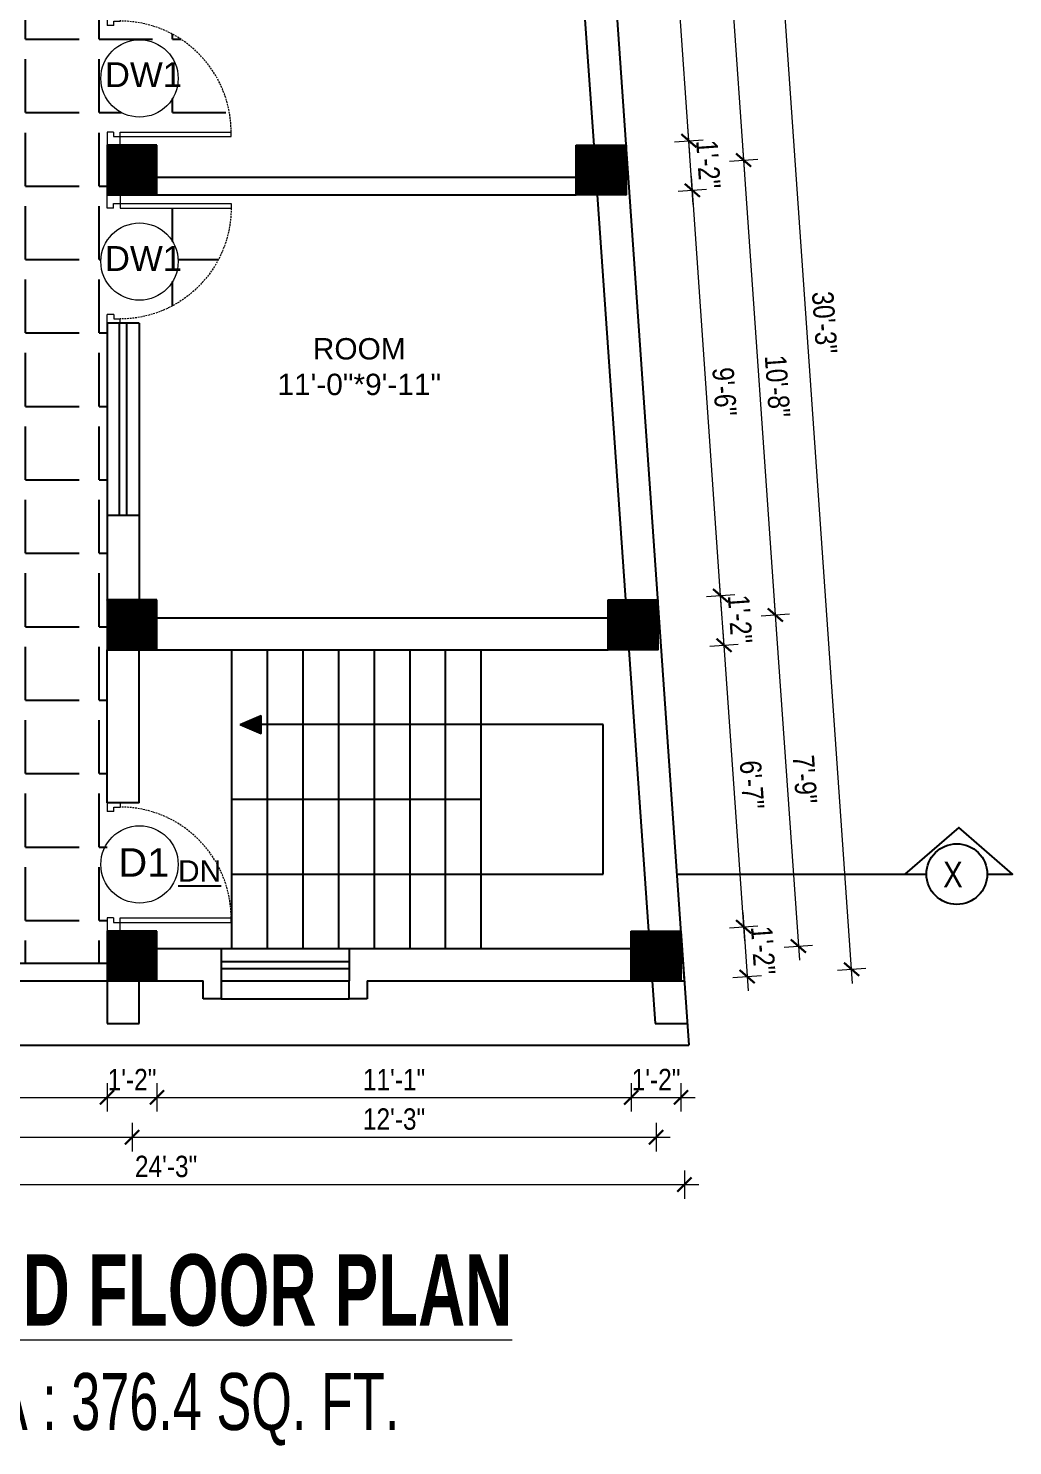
# Model space of a CAD drawing. Header units: inches. Extents: x -5096374 to -5070857, y -3259973 to -3243900.
# Drawn here: x -5072247 to -5071970.6, y -3258528.2 to -3258130.1 of the extents above; entities that cross this region are included whole.
import ezdxf

# ---------------------------------------------------------------- set-up
doc = ezdxf.new("R2010")
doc.units = ezdxf.units.IN
doc.header["$LTSCALE"] = 2
doc.header["$MEASUREMENT"] = 0
doc.header["$PDMODE"] = 34
doc.linetypes.add('HIDDEN', pattern=[0.375, 0.25, -0.125])
doc.layers.get('0').update_dxf_attribs({"linetype": 'CONTINUOUS'})
doc.layers.get('DEFPOINTS').update_dxf_attribs({"color": 141, "linetype": 'CONTINUOUS'})
doc.layers.add('A-Hatch', color=7, linetype='CONTINUOUS')
for name, color, linetype, lineweight in [('Annotate-Lite.w', 177, 'CONTINUOUS', 9), ('DIM 1-100', 4, 'CONTINUOUS', 13), ('Door-Window.w', 4, 'CONTINUOUS', 15), ('TEXT', 181, 'CONTINUOUS', 25), ('Text-100.w', 254, 'CONTINUOUS', 9)]:
    doc.layers.add(name, color=color, linetype=linetype, lineweight=lineweight)
doc.styles.add('ARAIL', font='ARIALN.TTF')
doc.styles.add('Arial', font='arial.ttf', dxfattribs={"width": 0.8, "height": 12})
doc.styles.add('arial.', font='arial.ttf')
doc.styles.add('gaurav', font='arial.ttf')
doc.styles.get("Standard").update_dxf_attribs({"font": 'ARIALN.TTF'})
doc.dimstyles.new('1 by 96', dxfattribs={"dimtxt": 6, "dimasz": 4, "dimexe": 4, "dimexo": 4, "dimgap": 2, "dimtad": 1, "dimdec": 0, "dimzin": 0, "dimdsep": 46, "dimlunit": 4, "dimtxsty": 'Standard', "dimblk": 'ARCHTICK', "dimcen": 0, "dimdle": 4, "dimadec": 0, "dimazin": 0, "dimtfac": 1, "dimtdec": 0, "dimtix": 1, "dimtofl": 0, "dimtmove": 1, "dimatfit": 3, "dimldrblk": 'ARCHTICK', "dimfxl": 4, "dimfxlon": 1, "dimtolj": 1, "dimtzin": 0, "dimlwd": -1, "dimlwe": -1, "dimarcsym": 0})
pattern_1 = [(45, (18407.95734, 410.57443), (-0.0883883476483, 0.0883883476483), [])]

# ---------------------------------------------------------------- blocks, each defined once
blk = doc.blocks.new('3-0')
at = {"ltscale": 3}
for p, q in [((11063.05, 10097.68), (11065.97, 10099.9)), ((11063.05, 10097.68), (11064.53, 10095.73)), ((11065.25, 10097.81), (11066.71, 10098.92)), ((11065.99, 10096.84), (11065.25, 10097.81)), ((11065.97, 10099.9), (11066.71, 10098.92)), ((11065.99, 10096.84), (11064.53, 10095.73)), ((11085.5, 10074.13), (11110.32, 10092.96)), ((11086.24, 10073.15), (11111.05, 10091.97)), ((11111.05, 10091.97), (11110.32, 10092.96)), ((11086.24, 10073.15), (11085.5, 10074.13)), ((11084.04, 10073.02), (11082.57, 10071.91)), ((11082.57, 10071.91), (11084.79, 10068.98)), ((11084.04, 10073.02), (11084.78, 10072.04)), ((11084.78, 10072.04), (11086.24, 10073.15)), ((11084.79, 10068.98), (11087.72, 10071.2)), ((11087.72, 10071.2), (11086.24, 10073.15))]:
    blk.add_line(p, q, dxfattribs=at)
at = {"layer": 'Door-Window.w', "color": 9, "linetype": 'HIDDEN', "lineweight": 18}
blk.add_arc((11085.5, 10074.13), 31.16, 37.1906, 127.1465, dxfattribs=at)
blk = doc.blocks.new('_ArchTick')
at = {"color": 0, "linetype": 'ByBlock', "const_width": 0.15}
blk.add_lwpolyline([(-0.5, -0.5), (0.5, 0.5)], dxfattribs=at)
blk = doc.blocks.new('*D1185')
at = {"layer": 'DEFPOINTS', "color": 0, "ltscale": 0.5, "transparency": 16777216}
for p in [(-5072339.89, -3258397.65), (-5072224.89, -3258397.65), (-5072224.89, -3258430.36)]:
    blk.add_point(p, dxfattribs=at)
at = {"layer": 'DIM 1-100', "color": 0, "ltscale": 0.5, "transparency": 16777216}
for p, q in [((-5072339.89, -3258426.36), (-5072339.89, -3258434.36)), ((-5072224.89, -3258426.36), (-5072224.89, -3258434.36)), ((-5072343.89, -3258430.36), (-5072220.89, -3258430.36))]:
    blk.add_line(p, q, dxfattribs=at)
at = {"layer": 'DIM 1-100', "color": 0, "ltscale": 0.5, "transparency": 16777216, "xscale": 4, "yscale": 4, "zscale": 4, "rotation": 180}
blk.add_blockref('_ArchTick', (-5072339.89, -3258430.36), dxfattribs=at)
at = {"layer": 'DIM 1-100', "color": 0, "ltscale": 0.5, "transparency": 16777216, "xscale": 4, "yscale": 4, "zscale": 4}
blk.add_blockref('_ArchTick', (-5072224.89, -3258430.36), dxfattribs=at)
at = {"layer": 'DIM 1-100', "color": 0, "ltscale": 0.5, "transparency": 16777216, "insert": (-5072282.39, -3258425.3), "char_height": 6, "attachment_point": 5}
blk.add_mtext('\\A1;9\'-7"', dxfattribs=at)
blk = doc.blocks.new('*D1186')
at = {"layer": 'DEFPOINTS', "color": 0, "ltscale": 0.5, "transparency": 16777216}
for p in [(-5072224.89, -3258397.65), (-5072210.89, -3258397.65), (-5072210.89, -3258430.36)]:
    blk.add_point(p, dxfattribs=at)
at = {"layer": 'DIM 1-100', "color": 0, "ltscale": 0.5, "transparency": 16777216}
for p, q in [((-5072224.89, -3258426.36), (-5072224.89, -3258434.36)), ((-5072210.89, -3258426.36), (-5072210.89, -3258434.36)), ((-5072228.89, -3258430.36), (-5072206.89, -3258430.36))]:
    blk.add_line(p, q, dxfattribs=at)
at = {"layer": 'DIM 1-100', "color": 0, "ltscale": 0.5, "transparency": 16777216, "xscale": 4, "yscale": 4, "zscale": 4, "rotation": 180}
blk.add_blockref('_ArchTick', (-5072224.89, -3258430.36), dxfattribs=at)
at = {"layer": 'DIM 1-100', "color": 0, "ltscale": 0.5, "transparency": 16777216, "xscale": 4, "yscale": 4, "zscale": 4}
blk.add_blockref('_ArchTick', (-5072210.89, -3258430.36), dxfattribs=at)
at = {"layer": 'DIM 1-100', "color": 0, "ltscale": 0.5, "transparency": 16777216, "insert": (-5072217.89, -3258425.35), "char_height": 6, "attachment_point": 5}
blk.add_mtext('\\A1;1\'-2"', dxfattribs=at)
blk = doc.blocks.new('*D1187')
at = {"layer": 'DEFPOINTS', "color": 0, "ltscale": 0.5, "transparency": 16777216}
for p in [(-5072210.89, -3258397.65), (-5072077.75, -3258397.65), (-5072077.75, -3258430.36)]:
    blk.add_point(p, dxfattribs=at)
at = {"layer": 'DIM 1-100', "color": 0, "ltscale": 0.5, "transparency": 16777216}
for p, q in [((-5072210.89, -3258426.36), (-5072210.89, -3258434.36)), ((-5072077.75, -3258426.36), (-5072077.75, -3258434.36)), ((-5072214.89, -3258430.36), (-5072073.75, -3258430.36))]:
    blk.add_line(p, q, dxfattribs=at)
at = {"layer": 'DIM 1-100', "color": 0, "ltscale": 0.5, "transparency": 16777216, "xscale": 4, "yscale": 4, "zscale": 4, "rotation": 180}
blk.add_blockref('_ArchTick', (-5072210.89, -3258430.36), dxfattribs=at)
at = {"layer": 'DIM 1-100', "color": 0, "ltscale": 0.5, "transparency": 16777216, "xscale": 4, "yscale": 4, "zscale": 4}
blk.add_blockref('_ArchTick', (-5072077.75, -3258430.36), dxfattribs=at)
at = {"layer": 'DIM 1-100', "color": 0, "ltscale": 0.5, "transparency": 16777216, "insert": (-5072144.32, -3258425.35), "char_height": 6, "attachment_point": 5}
blk.add_mtext('\\A1;11\'-1"', dxfattribs=at)
blk = doc.blocks.new('*D1188')
at = {"layer": 'DEFPOINTS', "color": 0, "ltscale": 0.5, "transparency": 16777216}
for p in [(-5072077.75, -3258397.65), (-5072063.75, -3258397.65), (-5072063.75, -3258430.36)]:
    blk.add_point(p, dxfattribs=at)
at = {"layer": 'DIM 1-100', "color": 0, "ltscale": 0.5, "transparency": 16777216}
for p, q in [((-5072077.75, -3258426.36), (-5072077.75, -3258434.36)), ((-5072063.75, -3258426.36), (-5072063.75, -3258434.36)), ((-5072081.75, -3258430.36), (-5072059.75, -3258430.36))]:
    blk.add_line(p, q, dxfattribs=at)
at = {"layer": 'DIM 1-100', "color": 0, "ltscale": 0.5, "transparency": 16777216, "xscale": 4, "yscale": 4, "zscale": 4, "rotation": 180}
blk.add_blockref('_ArchTick', (-5072077.75, -3258430.36), dxfattribs=at)
at = {"layer": 'DIM 1-100', "color": 0, "ltscale": 0.5, "transparency": 16777216, "xscale": 4, "yscale": 4, "zscale": 4}
blk.add_blockref('_ArchTick', (-5072063.75, -3258430.36), dxfattribs=at)
at = {"layer": 'DIM 1-100', "color": 0, "ltscale": 0.5, "transparency": 16777216, "insert": (-5072070.75, -3258425.35), "char_height": 6, "attachment_point": 5}
blk.add_mtext('\\A1;1\'-2"', dxfattribs=at)
blk = doc.blocks.new('*D1189')
at = {"layer": 'DEFPOINTS', "color": 0, "ltscale": 0.5, "transparency": 16777216}
for p in [(-5072346.89, -3258390.65), (-5072217.89, -3258390.65), (-5072217.89, -3258441.55)]:
    blk.add_point(p, dxfattribs=at)
at = {"layer": 'DIM 1-100', "color": 0, "ltscale": 0.5, "transparency": 16777216}
for p, q in [((-5072346.89, -3258437.55), (-5072346.89, -3258445.55)), ((-5072217.89, -3258437.55), (-5072217.89, -3258445.55)), ((-5072350.89, -3258441.55), (-5072213.89, -3258441.55))]:
    blk.add_line(p, q, dxfattribs=at)
at = {"layer": 'DIM 1-100', "color": 0, "ltscale": 0.5, "transparency": 16777216, "xscale": 4, "yscale": 4, "zscale": 4, "rotation": 180}
blk.add_blockref('_ArchTick', (-5072346.89, -3258441.55), dxfattribs=at)
at = {"layer": 'DIM 1-100', "color": 0, "ltscale": 0.5, "transparency": 16777216, "xscale": 4, "yscale": 4, "zscale": 4}
blk.add_blockref('_ArchTick', (-5072217.89, -3258441.55), dxfattribs=at)
at = {"layer": 'DIM 1-100', "color": 0, "ltscale": 0.5, "transparency": 16777216, "insert": (-5072282.39, -3258436.49), "char_height": 6, "attachment_point": 5}
blk.add_mtext('\\A1;10\'-9"', dxfattribs=at)
blk = doc.blocks.new('*D1190')
at = {"layer": 'DEFPOINTS', "color": 0, "ltscale": 0.5, "transparency": 16777216}
for p in [(-5072217.89, -3258390.65), (-5072070.75, -3258390.65), (-5072070.75, -3258441.55)]:
    blk.add_point(p, dxfattribs=at)
at = {"layer": 'DIM 1-100', "color": 0, "ltscale": 0.5, "transparency": 16777216}
for p, q in [((-5072217.89, -3258437.55), (-5072217.89, -3258445.55)), ((-5072070.75, -3258437.55), (-5072070.75, -3258445.55)), ((-5072221.89, -3258441.55), (-5072066.75, -3258441.55))]:
    blk.add_line(p, q, dxfattribs=at)
at = {"layer": 'DIM 1-100', "color": 0, "ltscale": 0.5, "transparency": 16777216, "xscale": 4, "yscale": 4, "zscale": 4, "rotation": 180}
blk.add_blockref('_ArchTick', (-5072217.89, -3258441.55), dxfattribs=at)
at = {"layer": 'DIM 1-100', "color": 0, "ltscale": 0.5, "transparency": 16777216, "xscale": 4, "yscale": 4, "zscale": 4}
blk.add_blockref('_ArchTick', (-5072070.75, -3258441.55), dxfattribs=at)
at = {"layer": 'DIM 1-100', "color": 0, "ltscale": 0.5, "transparency": 16777216, "insert": (-5072144.32, -3258436.49), "char_height": 6, "attachment_point": 5}
blk.add_mtext('\\A1;12\'-3"', dxfattribs=at)
blk = doc.blocks.new('*D1191')
at = {"layer": 'DEFPOINTS', "color": 0, "ltscale": 0.5, "transparency": 16777216}
for p in [(-5072353.89, -3258397.65), (-5072062.77, -3258397.65), (-5072062.77, -3258454.85)]:
    blk.add_point(p, dxfattribs=at)
at = {"layer": 'DIM 1-100', "color": 0, "ltscale": 0.5, "transparency": 16777216}
for p, q in [((-5072353.89, -3258450.85), (-5072353.89, -3258458.85)), ((-5072062.77, -3258450.85), (-5072062.77, -3258458.85)), ((-5072357.89, -3258454.85), (-5072058.77, -3258454.85))]:
    blk.add_line(p, q, dxfattribs=at)
at = {"layer": 'DIM 1-100', "color": 0, "ltscale": 0.5, "transparency": 16777216, "xscale": 4, "yscale": 4, "zscale": 4, "rotation": 180}
blk.add_blockref('_ArchTick', (-5072353.89, -3258454.85), dxfattribs=at)
at = {"layer": 'DIM 1-100', "color": 0, "ltscale": 0.5, "transparency": 16777216, "xscale": 4, "yscale": 4, "zscale": 4}
blk.add_blockref('_ArchTick', (-5072062.77, -3258454.85), dxfattribs=at)
at = {"layer": 'DIM 1-100', "color": 0, "ltscale": 0.5, "transparency": 16777216, "insert": (-5072208.33, -3258449.79), "char_height": 6, "attachment_point": 5}
blk.add_mtext('\\A1;24\'-3"', dxfattribs=at)
blk = doc.blocks.new('*D1192')
at = {"layer": 'DEFPOINTS', "color": 0, "ltscale": 0.5, "transparency": 16777216}
for p in [(-5072063.75, -3258383.65), (-5072062.77, -3258397.65), (-5072045.17, -3258396.43)]:
    blk.add_point(p, dxfattribs=at)
at = {"layer": 'DIM 1-100', "color": 0, "ltscale": 0.5, "transparency": 16777216}
for p, q in [((-5072046.42, -3258378.44), (-5072044.89, -3258400.42)), ((-5072050.14, -3258382.71), (-5072042.16, -3258382.15)), ((-5072049.16, -3258396.71), (-5072041.18, -3258396.15))]:
    blk.add_line(p, q, dxfattribs=at)
at = {"layer": 'DIM 1-100', "color": 0, "ltscale": 0.5, "transparency": 16777216, "xscale": 4, "yscale": 4, "zscale": 4}
for p, rotation in [((-5072046.15, -3258382.43), 93.98810611649257), ((-5072045.17, -3258396.43), 273.9881061164926)]:
    blk.add_blockref('_ArchTick', p, dxfattribs=dict(at, rotation=rotation))
at = {"layer": 'DIM 1-100', "color": 0, "ltscale": 0.5, "transparency": 16777216, "insert": (-5072040.66, -3258389.08), "char_height": 6, "attachment_point": 5, "rotation": 273.9881}
blk.add_mtext('\\A1;1\'-2"', dxfattribs=at)
blk = doc.blocks.new('*D1193')
at = {"layer": 'DEFPOINTS', "color": 0, "ltscale": 0.5, "transparency": 16777216}
for p in [(-5072051.66, -3258303.38), (-5072069.88, -3258304.65), (-5072063.75, -3258383.65)]:
    blk.add_point(p, dxfattribs=at)
at = {"layer": 'DIM 1-100', "color": 0, "ltscale": 0.5, "transparency": 16777216}
for p, q in [((-5072045.87, -3258386.42), (-5072051.93, -3258299.39)), ((-5072055.65, -3258303.66), (-5072047.67, -3258303.11)), ((-5072050.14, -3258382.71), (-5072042.16, -3258382.15))]:
    blk.add_line(p, q, dxfattribs=at)
at = {"layer": 'DIM 1-100', "color": 0, "ltscale": 0.5, "transparency": 16777216, "xscale": 4, "yscale": 4, "zscale": 4}
for p, rotation in [((-5072051.66, -3258303.38), 93.98810611652839), ((-5072046.15, -3258382.43), 273.9881061165284)]:
    blk.add_blockref('_ArchTick', p, dxfattribs=dict(at, rotation=rotation))
at = {"layer": 'DIM 1-100', "color": 0, "ltscale": 0.5, "transparency": 16777216, "insert": (-5072043.85, -3258342.55), "char_height": 6, "attachment_point": 5, "rotation": 273.9881}
blk.add_mtext('\\A1;6\'-7"', dxfattribs=at)
blk = doc.blocks.new('*D1194')
at = {"layer": 'DEFPOINTS', "color": 0, "ltscale": 0.5, "transparency": 16777216}
for p in [(-5072070.23, -3258290.65), (-5072052.63, -3258289.43), (-5072069.88, -3258304.65)]:
    blk.add_point(p, dxfattribs=at)
at = {"layer": 'DIM 1-100', "color": 0, "ltscale": 0.5, "transparency": 16777216}
for p, q in [((-5072051.38, -3258307.37), (-5072052.91, -3258285.44)), ((-5072056.62, -3258289.71), (-5072048.64, -3258289.15)), ((-5072055.65, -3258303.66), (-5072047.67, -3258303.11))]:
    blk.add_line(p, q, dxfattribs=at)
at = {"layer": 'DIM 1-100', "color": 0, "ltscale": 0.5, "transparency": 16777216, "xscale": 4, "yscale": 4, "zscale": 4}
for p, rotation in [((-5072052.63, -3258289.43), 93.98810611652839), ((-5072051.66, -3258303.38), 273.9881061165284)]:
    blk.add_blockref('_ArchTick', p, dxfattribs=dict(at, rotation=rotation))
at = {"layer": 'DIM 1-100', "color": 0, "ltscale": 0.5, "transparency": 16777216, "insert": (-5072047.14, -3258296.06), "char_height": 6, "attachment_point": 5, "rotation": 273.9881}
blk.add_mtext('\\A1;1\'-2"', dxfattribs=at)
blk = doc.blocks.new('*D1195')
at = {"layer": 'DEFPOINTS', "color": 0, "ltscale": 0.5, "transparency": 16777216}
for p in [(-5072079.14, -3258176.9), (-5072060.57, -3258175.6), (-5072070.23, -3258290.65)]:
    blk.add_point(p, dxfattribs=at)
at = {"layer": 'DIM 1-100', "color": 0, "ltscale": 0.5, "transparency": 16777216}
for p, q in [((-5072052.35, -3258293.42), (-5072060.84, -3258171.61)), ((-5072064.56, -3258175.88), (-5072056.58, -3258175.32)), ((-5072056.62, -3258289.71), (-5072048.64, -3258289.15))]:
    blk.add_line(p, q, dxfattribs=at)
at = {"layer": 'DIM 1-100', "color": 0, "ltscale": 0.5, "transparency": 16777216, "xscale": 4, "yscale": 4, "zscale": 4}
for p, rotation in [((-5072060.57, -3258175.6), 93.98810611652839), ((-5072052.63, -3258289.43), 273.9881061165284)]:
    blk.add_blockref('_ArchTick', p, dxfattribs=dict(at, rotation=rotation))
at = {"layer": 'DIM 1-100', "color": 0, "ltscale": 0.5, "transparency": 16777216, "insert": (-5072051.55, -3258232.16), "char_height": 6, "attachment_point": 5, "rotation": 273.9881}
blk.add_mtext('\\A1;9\'-6"', dxfattribs=at)
blk = doc.blocks.new('*D1196')
at = {"layer": 'DEFPOINTS', "color": 0, "ltscale": 0.5, "transparency": 16777216}
for p in [(-5072079.14, -3258162.9), (-5072061.54, -3258161.67), (-5072079.14, -3258176.9)]:
    blk.add_point(p, dxfattribs=at)
at = {"layer": 'DIM 1-100', "color": 0, "ltscale": 0.5, "transparency": 16777216}
for p, q in [((-5072060.29, -3258179.59), (-5072061.82, -3258157.68)), ((-5072065.53, -3258161.95), (-5072057.55, -3258161.39)), ((-5072064.56, -3258175.88), (-5072056.58, -3258175.32))]:
    blk.add_line(p, q, dxfattribs=at)
at = {"layer": 'DIM 1-100', "color": 0, "ltscale": 0.5, "transparency": 16777216, "xscale": 4, "yscale": 4, "zscale": 4}
for p, rotation in [((-5072061.54, -3258161.67), 93.98810611652839), ((-5072060.57, -3258175.6), 273.9881061165284)]:
    blk.add_blockref('_ArchTick', p, dxfattribs=dict(at, rotation=rotation))
at = {"layer": 'DIM 1-100', "color": 0, "ltscale": 0.5, "transparency": 16777216, "insert": (-5072056.05, -3258168.29), "char_height": 6, "attachment_point": 5, "rotation": 273.9881}
blk.add_mtext('\\A1;1\'-2"', dxfattribs=at)
blk = doc.blocks.new('*D1197')
at = {"layer": 'DEFPOINTS', "color": 0, "ltscale": 0.5, "transparency": 16777216}
for p in [(-5072088.05, -3258049.06), (-5072069.48, -3258047.76), (-5072079.14, -3258162.9)]:
    blk.add_point(p, dxfattribs=at)
at = {"layer": 'DIM 1-100', "color": 0, "ltscale": 0.5, "transparency": 16777216}
for p, q in [((-5072061.26, -3258165.66), (-5072069.76, -3258043.77)), ((-5072073.47, -3258048.04), (-5072065.49, -3258047.48)), ((-5072065.53, -3258161.95), (-5072057.55, -3258161.39))]:
    blk.add_line(p, q, dxfattribs=at)
at = {"layer": 'DIM 1-100', "color": 0, "ltscale": 0.5, "transparency": 16777216, "xscale": 4, "yscale": 4, "zscale": 4}
for p, rotation in [((-5072069.48, -3258047.76), 93.98810611652839), ((-5072061.54, -3258161.67), 273.9881061165284)]:
    blk.add_blockref('_ArchTick', p, dxfattribs=dict(at, rotation=rotation))
at = {"layer": 'DIM 1-100', "color": 0, "ltscale": 0.5, "transparency": 16777216, "insert": (-5072060.46, -3258104.36), "char_height": 6, "attachment_point": 5, "rotation": 273.9881}
blk.add_mtext('\\A1;9\'-6"', dxfattribs=at)
blk = doc.blocks.new('*D1201')
at = {"layer": 'DEFPOINTS', "color": 0, "ltscale": 0.5, "transparency": 16777216}
for p in [(-5072095.05, -3258042.06), (-5072046.18, -3258167.11), (-5072086.14, -3258169.9)]:
    blk.add_point(p, dxfattribs=at)
at = {"layer": 'DIM 1-100', "color": 0, "ltscale": 0.5, "transparency": 16777216}
for p, q in [((-5072055.37, -3258035.28), (-5072045.9, -3258171.1)), ((-5072059.08, -3258039.55), (-5072051.1, -3258038.99)), ((-5072050.17, -3258167.39), (-5072042.19, -3258166.83))]:
    blk.add_line(p, q, dxfattribs=at)
at = {"layer": 'DIM 1-100', "color": 0, "ltscale": 0.5, "transparency": 16777216, "xscale": 4, "yscale": 4, "zscale": 4}
for p, rotation in [((-5072055.09, -3258039.27), 93.98810611419698), ((-5072046.18, -3258167.11), 273.988106114197)]:
    blk.add_blockref('_ArchTick', p, dxfattribs=dict(at, rotation=rotation))
at = {"layer": 'DIM 1-100', "color": 0, "ltscale": 0.5, "transparency": 16777216, "insert": (-5072045.59, -3258102.84), "char_height": 6, "attachment_point": 5, "rotation": 273.9881}
blk.add_mtext('\\A1;10\'-8"', dxfattribs=at)
blk = doc.blocks.new('*D1202')
at = {"layer": 'DEFPOINTS', "color": 0, "ltscale": 0.5, "transparency": 16777216}
for p in [(-5072086.14, -3258169.9), (-5072037.27, -3258294.87), (-5072077.23, -3258297.65)]:
    blk.add_point(p, dxfattribs=at)
at = {"layer": 'DIM 1-100', "color": 0, "ltscale": 0.5, "transparency": 16777216}
for p, q in [((-5072046.46, -3258163.12), (-5072037, -3258298.86)), ((-5072050.17, -3258167.39), (-5072042.19, -3258166.83)), ((-5072041.26, -3258295.15), (-5072033.28, -3258294.59))]:
    blk.add_line(p, q, dxfattribs=at)
at = {"layer": 'DIM 1-100', "color": 0, "ltscale": 0.5, "transparency": 16777216, "xscale": 4, "yscale": 4, "zscale": 4}
for p, rotation in [((-5072046.18, -3258167.11), 93.98810611423002), ((-5072037.27, -3258294.87), 273.98810611423)]:
    blk.add_blockref('_ArchTick', p, dxfattribs=dict(at, rotation=rotation))
at = {"layer": 'DIM 1-100', "color": 0, "ltscale": 0.5, "transparency": 16777216, "insert": (-5072036.68, -3258230.64), "char_height": 6, "attachment_point": 5, "rotation": 273.9881}
blk.add_mtext('\\A1;10\'-8"', dxfattribs=at)
blk = doc.blocks.new('*D1203')
at = {"layer": 'DEFPOINTS', "color": 0, "ltscale": 0.5, "transparency": 16777216}
for p in [(-5072077.23, -3258297.65), (-5072030.79, -3258387.87), (-5072070.75, -3258390.65)]:
    blk.add_point(p, dxfattribs=at)
at = {"layer": 'DIM 1-100', "color": 0, "ltscale": 0.5, "transparency": 16777216}
for p, q in [((-5072037.55, -3258290.88), (-5072030.51, -3258391.86)), ((-5072041.26, -3258295.15), (-5072033.28, -3258294.59)), ((-5072034.78, -3258388.15), (-5072026.8, -3258387.59))]:
    blk.add_line(p, q, dxfattribs=at)
at = {"layer": 'DIM 1-100', "color": 0, "ltscale": 0.5, "transparency": 16777216, "xscale": 4, "yscale": 4, "zscale": 4}
for p, rotation in [((-5072037.27, -3258294.87), 93.98810611423002), ((-5072030.79, -3258387.87), 273.98810611423)]:
    blk.add_blockref('_ArchTick', p, dxfattribs=dict(at, rotation=rotation))
at = {"layer": 'DIM 1-100', "color": 0, "ltscale": 0.5, "transparency": 16777216, "insert": (-5072028.98, -3258341.02), "char_height": 6, "attachment_point": 5, "rotation": 273.9881}
blk.add_mtext('\\A1;7\'-9"', dxfattribs=at)
blk = doc.blocks.new('*D1205')
at = {"layer": 'DEFPOINTS', "color": 0, "ltscale": 0.5, "transparency": 16777216}
for p in [(-5072041.13, -3258031.79), (-5072088.05, -3258035.06), (-5072062.77, -3258397.65)]:
    blk.add_point(p, dxfattribs=at)
at = {"layer": 'DIM 1-100', "color": 0, "ltscale": 0.5, "transparency": 16777216}
for p, q in [((-5072015.57, -3258398.37), (-5072041.41, -3258027.8)), ((-5072045.12, -3258032.06), (-5072037.14, -3258031.51)), ((-5072019.84, -3258394.66), (-5072011.86, -3258394.11))]:
    blk.add_line(p, q, dxfattribs=at)
at = {"layer": 'DIM 1-100', "color": 0, "ltscale": 0.5, "transparency": 16777216, "xscale": 4, "yscale": 4, "zscale": 4}
for p, rotation in [((-5072041.13, -3258031.79), 93.98810611425189), ((-5072015.85, -3258394.38), 273.9881061142519)]:
    blk.add_blockref('_ArchTick', p, dxfattribs=dict(at, rotation=rotation))
at = {"layer": 'DIM 1-100', "color": 0, "ltscale": 0.5, "transparency": 16777216, "insert": (-5072023.44, -3258212.73), "char_height": 6, "attachment_point": 5, "rotation": 273.9881}
blk.add_mtext('\\A1;30\'-3"', dxfattribs=at)

msp = doc.modelspace()

# ---------------------------------------------------------------- hatches: boundary and pattern name
at = {"layer": 'A-Hatch', "ltscale": 0.5}
h = msp.add_hatch(dxfattribs=at)
h.set_pattern_fill('ANGLE', color=256, scale=75)
h.set_pattern_definition([(0, (17816.598, 410.574), (0, 20.625), [15, -5.625]), (90, (17816.598, 410.574), (-20.625, 1e-15), [15, -5.625])])
h.paths.add_polyline_path([(-5072224.89, -3258049.06), (-5072224.89, -3258035.06), (-5072215.89, -3258035.06), (-5072215.89, -3257989.12), (-5072224.89, -3257989.12), (-5072224.89, -3257980.18), (-5072339.89, -3257997.81), (-5072339.89, -3258008.9), (-5072348.89, -3258008.9), (-5072348.89, -3258162.9), (-5072339.89, -3258162.9), (-5072339.89, -3258176.9), (-5072348.89, -3258176.9), (-5072348.89, -3258290.65), (-5072339.89, -3258290.65), (-5072339.89, -3258304.65), (-5072348.89, -3258304.65), (-5072348.89, -3258383.65), (-5072339.89, -3258383.65), (-5072339.89, -3258392.65), (-5072224.89, -3258392.65), (-5072224.89, -3258383.65), (-5072224.89, -3258304.65), (-5072224.89, -3258290.65), (-5072224.89, -3258212.9), (-5072224.87, -3258210.45), (-5072223.03, -3258210.45), (-5072223.03, -3258211.67), (-5072221.2, -3258211.67), (-5072221.2, -3258211.72, 0.413988), (-5072190.07, -3258180.57), (-5072221.22, -3258180.57), (-5072221.22, -3258179.34), (-5072223.06, -3258179.34), (-5072223.06, -3258180.57), (-5072224.89, -3258180.57), (-5072224.89, -3258176.9), (-5072224.89, -3258162.9), (-5072224.89, -3258159.22), (-5072223.06, -3258159.22), (-5072223.06, -3258160.45), (-5072221.22, -3258160.45), (-5072221.22, -3258159.22), (-5072190.07, -3258159.22, 0.413988), (-5072221.2, -3258128.07), (-5072221.2, -3258128.12), (-5072223.03, -3258128.12), (-5072223.03, -3258129.34), (-5072224.87, -3258129.34), (-5072224.87, -3258126.9), (-5072224.89, -3258126.9), (-5072224.89, -3258119.9)])
h.paths.add_polyline_path([(-5072204.94, -3258144.17, -1), (-5072226.65, -3258144.17, -1)], flags=16)
h.paths.add_polyline_path([(-5072204.94, -3258195.62, -1), (-5072226.65, -3258195.62, -1)], flags=16)
h.paths.add_polyline_path([(-5072308.11, -3258185.93), (-5072265.06, -3258185.93), (-5072265.06, -3258163.47), (-5072308.11, -3258163.47)], flags=24)
h.paths.add_polyline_path([(-5072228.05, -3258202.1), (-5072202.82, -3258202.1), (-5072202.82, -3258187.68), (-5072228.05, -3258187.68)], flags=24)
h.paths.add_polyline_path([(-5072228.05, -3258150.47), (-5072202.82, -3258150.47), (-5072202.82, -3258136.04), (-5072228.05, -3258136.04)], flags=24)
h = msp.add_hatch(dxfattribs=at)
h.set_pattern_fill('ANSI31', color=256)
h.set_pattern_definition(pattern_1)
h.paths.add_polyline_path([(-5072210.89, -3258162.9), (-5072224.89, -3258162.9), (-5072224.89, -3258176.9), (-5072210.89, -3258176.9)])
h = msp.add_hatch(dxfattribs=at)
h.set_pattern_fill('ANSI31', color=256)
h.set_pattern_definition(pattern_1)
h.paths.add_polyline_path([(-5072079.14, -3258162.9), (-5072093.14, -3258162.9), (-5072093.14, -3258176.9), (-5072079.14, -3258176.9)])
h = msp.add_hatch(dxfattribs=at)
h.set_pattern_fill('ANSI31', color=256)
h.set_pattern_definition(pattern_1)
h.paths.add_polyline_path([(-5072210.89, -3258290.65), (-5072224.89, -3258290.65), (-5072224.89, -3258302.44), (-5072224.89, -3258302.44), (-5072224.89, -3258304.65), (-5072210.89, -3258304.65)])
h = msp.add_hatch(dxfattribs=at)
h.set_pattern_fill('ANSI31', color=256)
h.set_pattern_definition([(45, (18407.60875, 410.57443), (-0.0883883476483, 0.0883883476483), [])])
h.paths.add_polyline_path([(-5072070.23, -3258290.65), (-5072084.23, -3258290.65), (-5072084.23, -3258304.65), (-5072070.23, -3258304.65)])
h = msp.add_hatch(dxfattribs=at)
h.set_pattern_fill('ANSI31', color=256)
h.set_pattern_definition([(45, (19078.81913, 410.57443), (-0.0883883476483, 0.0883883476483), [])])
h.paths.add_polyline_path([(-5072181.64, -3258328.16), (-5072181.64, -3258323.15), (-5072187.56, -3258325.65)])
h = msp.add_hatch(dxfattribs=at)
h.set_pattern_fill('ANSI31', color=256)
h.set_pattern_definition(pattern_1)
h.paths.add_polyline_path([(-5072210.89, -3258383.65), (-5072224.89, -3258383.65), (-5072224.89, -3258397.65), (-5072210.89, -3258397.65)])
h = msp.add_hatch(dxfattribs=at)
h.set_pattern_fill('ANSI31', color=256)
h.set_pattern_definition(pattern_1)
h.paths.add_polyline_path([(-5072063.75, -3258383.65), (-5072077.75, -3258383.65), (-5072077.75, -3258397.65), (-5072063.75, -3258397.65)])

# ---------------------------------------------------------------- linework, layer by layer
at = {"ltscale": 0.5}
for p, q in [((-5072062.77, -3258397.65), (-5072089.31, -3258017.06)), ((-5072088.16, -3258162.9), (-5072096.1, -3258049.06)), ((-5072210.89, -3258171.9), (-5072093.14, -3258171.9)), ((-5072210.89, -3258176.9), (-5072093.14, -3258176.9)), ((-5072079.26, -3258290.65), (-5072087.19, -3258176.9)), ((-5072224.89, -3258212.9), (-5072224.89, -3258290.65)), ((-5072215.89, -3258212.9), (-5072224.89, -3258212.9)), ((-5072221.39, -3258266.9), (-5072221.39, -3258212.9)), ((-5072219.39, -3258266.9), (-5072219.39, -3258212.9)), ((-5072215.89, -3258212.9), (-5072215.89, -3258290.65)), ((-5072215.89, -3258266.9), (-5072224.89, -3258266.9)), ((-5072210.89, -3258295.65), (-5072084.23, -3258295.65)), ((-5072224.89, -3258347.65), (-5072224.89, -3258304.65)), ((-5072215.89, -3258347.65), (-5072215.89, -3258304.65)), ((-5072210.89, -3258304.65), (-5072084.23, -3258304.65)), ((-5072189.93, -3258304.65), (-5072189.93, -3258346.65)), ((-5072179.93, -3258304.65), (-5072179.93, -3258346.65)), ((-5072169.93, -3258304.65), (-5072169.93, -3258346.65)), ((-5072159.93, -3258304.65), (-5072159.93, -3258346.65)), ((-5072149.93, -3258304.65), (-5072149.93, -3258346.65)), ((-5072139.93, -3258304.65), (-5072139.93, -3258346.65)), ((-5072129.93, -3258304.65), (-5072129.93, -3258346.65)), ((-5072119.93, -3258304.65), (-5072119.93, -3258346.65)), ((-5072072.77, -3258383.65), (-5072078.28, -3258304.65)), ((-5072187.56, -3258325.65), (-5072181.64, -3258323.15)), ((-5072181.64, -3258328.16), (-5072181.64, -3258323.15)), ((-5072187.56, -3258325.65), (-5072181.64, -3258328.16)), ((-5072085.64, -3258325.65), (-5072181.64, -3258325.65)), ((-5072085.64, -3258367.65), (-5072085.64, -3258325.65)), ((-5072215.89, -3258347.65), (-5072224.89, -3258347.65)), ((-5072119.93, -3258346.65), (-5072189.93, -3258346.65)), ((-5072189.93, -3258346.65), (-5072189.93, -3258388.65)), ((-5072179.93, -3258346.65), (-5072179.93, -3258388.65)), ((-5072169.93, -3258346.65), (-5072169.93, -3258388.65)), ((-5072159.93, -3258346.65), (-5072159.93, -3258388.65)), ((-5072149.93, -3258346.65), (-5072149.93, -3258388.65)), ((-5072139.93, -3258346.65), (-5072139.93, -3258388.65)), ((-5072129.93, -3258346.65), (-5072129.93, -3258388.65)), ((-5072119.93, -3258346.65), (-5072119.93, -3258388.65)), ((-5072189.93, -3258367.65), (-5072085.64, -3258367.65)), ((-5072063.75, -3258383.65), (-5072061.52, -3258415.65)), ((-5072077.75, -3258388.65), (-5072210.89, -3258388.65)), ((-5072192.89, -3258388.65), (-5072192.89, -3258397.65)), ((-5072156.89, -3258388.65), (-5072156.89, -3258397.65)), ((-5072339.89, -3258392.65), (-5072224.89, -3258392.65)), ((-5072192.89, -3258392.15), (-5072156.89, -3258392.15)), ((-5072192.89, -3258394.15), (-5072156.89, -3258394.15)), ((-5072353.89, -3258397.65), (-5072197.89, -3258397.65)), ((-5072224.89, -3258397.65), (-5072224.89, -3258409.65)), ((-5072215.89, -3258409.65), (-5072215.89, -3258397.65)), ((-5072197.89, -3258402.65), (-5072197.89, -3258397.65)), ((-5072192.89, -3258397.65), (-5072156.89, -3258397.65)), ((-5072192.89, -3258397.65), (-5072156.89, -3258397.65)), ((-5072192.89, -3258397.65), (-5072192.89, -3258402.65)), ((-5072156.89, -3258402.65), (-5072156.89, -3258397.65)), ((-5072151.89, -3258397.65), (-5072062.77, -3258397.65)), ((-5072151.89, -3258397.65), (-5072151.89, -3258402.65)), ((-5072071.8, -3258397.65), (-5072070.96, -3258409.65)), ((-5072192.89, -3258402.65), (-5072197.89, -3258402.65)), ((-5072192.89, -3258402.65), (-5072156.89, -3258402.65)), ((-5072151.89, -3258402.65), (-5072156.89, -3258402.65)), ((-5072224.89, -3258409.65), (-5072215.89, -3258409.65)), ((-5072070.96, -3258409.65), (-5072061.94, -3258409.65)), ((-5072371.89, -3258415.65), (-5072061.52, -3258415.65))]:
    msp.add_line(p, q, dxfattribs=at)
for points in [[(-5072210.89, -3258162.9), (-5072224.89, -3258162.9), (-5072224.89, -3258176.9), (-5072210.89, -3258176.9)], [(-5072093.14, -3258162.9), (-5072079.14, -3258162.9), (-5072079.14, -3258176.9), (-5072093.14, -3258176.9)], [(-5072210.89, -3258290.65), (-5072224.89, -3258290.65), (-5072224.89, -3258304.65), (-5072210.89, -3258304.65)], [(-5072084.23, -3258290.65), (-5072070.23, -3258290.65), (-5072070.23, -3258304.65), (-5072084.23, -3258304.65)], [(-5072210.89, -3258383.65), (-5072224.89, -3258383.65), (-5072224.89, -3258397.65), (-5072210.89, -3258397.65)], [(-5072077.75, -3258383.65), (-5072063.75, -3258383.65), (-5072063.75, -3258397.65), (-5072077.75, -3258397.65)]]:
    msp.add_lwpolyline(points, close=True, dxfattribs=at)
at = {"layer": 'Annotate-Lite.w', "ltscale": 0.005}
for centre in [(-5072215.79, -3258144.17), (-5072215.79, -3258195.62), (-5072215.79, -3258364.93)]:
    msp.add_circle(centre, 10.86, dxfattribs=at)
at = {"layer": 'TEXT'}
for points in [[(-5071977.77, -3258367.65), (-5071970.63, -3258367.65), (-5071985.77, -3258354.57), (-5072000.91, -3258367.65)], [(-5072064.87, -3258367.65), (-5071994.84, -3258367.65)]]:
    msp.add_lwpolyline(points, dxfattribs=at)
msp.add_circle((-5071986.3, -3258367.65), 8.53, dxfattribs=at)

# ---------------------------------------------------------------- block references
at = {"layer": 'Door-Window.w', "linetype": 'ByBlock', "yscale": 0.9997910039624012, "zscale": 0.9997910039624012}
for p, xscale, rotation in [((-5087138.63, -3259483.46), 0.9997910039624012, 322.8094047801953), ((-5087138.63, -3256856.34), -0.9997910039624013, 217.1905952198047), ((-5087138.63, -3259704.21), 0.9997910039624012, 322.8094047801953)]:
    msp.add_blockref('3-0', p, dxfattribs=dict(at, xscale=xscale, rotation=rotation))

# ---------------------------------------------------------------- texts
at = {"layer": 'Annotate-Lite.w', "ltscale": 0.005, "attachment_point": 1, "style": 'gaurav'}
for s, insert, char_height in [('DW1', (-5072225.54, -3258139.62), 7), ('DW1', (-5072225.54, -3258191.25), 7), ('D1', (-5072221.71, -3258360.38), 8)]:
    msp.add_mtext_dynamic_manual_height_columns(s, width=8, gutter_width=100, heights=[0], dxfattribs=dict(at, insert=insert, char_height=char_height))
at = {"layer": 'TEXT', "lineweight": -2, "insert": (-5072154.09, -3258225.15), "char_height": 6, "attachment_point": 5, "style": 'arial.'}
msp.add_mtext_dynamic_manual_height_columns('{\\W1;ROOM\\P11\'-0"*9\'-11"}', width=45.7314, gutter_width=30, heights=[0], dxfattribs=at)
at = {"layer": 'TEXT', "lineweight": -2, "insert": (-5072198.92, -3258366.77), "char_height": 6, "width": 127.5059, "attachment_point": 5, "style": 'arial.'}
msp.add_mtext('{\\LDN}', dxfattribs=at)
at = {"layer": 'TEXT', "insert": (-5071990.14, -3258364.16), "char_height": 7.2, "attachment_point": 1, "style": 'ARAIL'}
msp.add_mtext_dynamic_manual_height_columns('X', width=125.4648, gutter_width=90, heights=[0], dxfattribs=at)
at = {"layer": 'Text-100.w', "insert": (-5072214.98, -3258474.44), "char_height": 20, "width": 569.1024, "attachment_point": 2, "style": 'Arial'}
msp.add_mtext('\\A1;{\\fArial Narrow|b1|i0|c0|p34;\\L SECOND FLOOR PLAN\\P\\fArial Narrow|b0|i0|c0|p34;\\H0.8x;\\lAREA : 376.4 SQ. FT.\\H1.02306x; }', dxfattribs=at)

# ---------------------------------------------------------------- dimensions: what is measured, and where the dimension line sits
at = {"layer": 'DIM 1-100', "ltscale": 0.5}
for p1, p2, distance, picture, middle in [((-5072062.77, -3258397.65), (-5072088.05, -3258035.06), -47.04, '*D1205', (-5072023.44, -3258212.73)), ((-5072095.05, -3258042.06), (-5072086.14, -3258169.9), 40.06, '*D1201', (-5072045.59, -3258102.84))]:
    dim = msp.add_aligned_dim(p1=p1, p2=p2, distance=distance, dimstyle='1 by 96', dxfattribs=at)
    dim.commit()
    dim.dimension.update_dxf_attribs({"geometry": picture, "text_midpoint": middle})
for base, p1, p2, picture, middle in [((-5072069.48, -3258047.76), (-5072079.14, -3258162.9), (-5072088.05, -3258049.06), '*D1197', (-5072060.46, -3258104.36)), ((-5072037.27, -3258294.87), (-5072086.14, -3258169.9), (-5072077.23, -3258297.65), '*D1202', (-5072036.68, -3258230.64)), ((-5072060.57, -3258175.6), (-5072070.23, -3258290.65), (-5072079.14, -3258176.9), '*D1195', (-5072051.55, -3258232.16)), ((-5072030.79, -3258387.87), (-5072077.23, -3258297.65), (-5072070.75, -3258390.65), '*D1203', (-5072028.98, -3258341.02)), ((-5072051.66, -3258303.38), (-5072063.75, -3258383.65), (-5072069.88, -3258304.65), '*D1193', (-5072043.85, -3258342.55))]:
    dim = msp.add_linear_dim(base=base, p1=p1, p2=p2, angle=93.9881, dimstyle='1 by 96', dxfattribs=at)
    dim.commit()
    dim.dimension.update_dxf_attribs({"geometry": picture, "text_midpoint": middle})
for base, p1, p2, angle, picture, middle, dimtype in [((-5072061.54, -3258161.67), (-5072079.14, -3258176.9), (-5072079.14, -3258162.9), 93.9881, '*D1196', (-5072061.05, -3258168.64), 160), ((-5072052.63, -3258289.43), (-5072069.88, -3258304.65), (-5072070.23, -3258290.65), 93.9881, '*D1194', (-5072052.14, -3258296.41), 160), ((-5072045.17, -3258396.43), (-5072063.75, -3258383.65), (-5072062.77, -3258397.65), 273.9881, '*D1192', (-5072045.66, -3258389.43), 161)]:
    dim = msp.add_linear_dim(base=base, p1=p1, p2=p2, angle=angle, dimstyle='1 by 96', dxfattribs=at)
    dim.commit()
    dim.dimension.update_dxf_attribs({"geometry": picture, "text_midpoint": middle, "dimtype": dimtype})
for base, p1, p2, picture, middle in [((-5072217.89, -3258441.55), (-5072346.89, -3258390.65), (-5072217.89, -3258390.65), '*D1189', (-5072282.39, -3258436.49)), ((-5072070.75, -3258441.55), (-5072217.89, -3258390.65), (-5072070.75, -3258390.65), '*D1190', (-5072144.32, -3258436.49)), ((-5072062.77, -3258454.85), (-5072353.89, -3258397.65), (-5072062.77, -3258397.65), '*D1191', (-5072208.33, -3258449.79)), ((-5072224.89, -3258430.36), (-5072339.89, -3258397.65), (-5072224.89, -3258397.65), '*D1185', (-5072282.39, -3258425.3)), ((-5072077.75, -3258430.36), (-5072210.89, -3258397.65), (-5072077.75, -3258397.65), '*D1187', (-5072144.32, -3258425.35))]:
    dim = msp.add_linear_dim(base=base, p1=p1, p2=p2, dimstyle='1 by 96', dxfattribs=at)
    dim.commit()
    dim.dimension.update_dxf_attribs({"geometry": picture, "text_midpoint": middle})
for base, p1, p2, picture, middle in [((-5072210.89, -3258430.36), (-5072224.89, -3258397.65), (-5072210.89, -3258397.65), '*D1186', (-5072217.89, -3258430.36)), ((-5072063.75, -3258430.36), (-5072077.75, -3258397.65), (-5072063.75, -3258397.65), '*D1188', (-5072070.75, -3258430.36))]:
    dim = msp.add_linear_dim(base=base, p1=p1, p2=p2, dimstyle='1 by 96', dxfattribs=at)
    dim.commit()
    dim.dimension.update_dxf_attribs({"geometry": picture, "text_midpoint": middle, "dimtype": 160})

doc.saveas('drawing.dxf')
